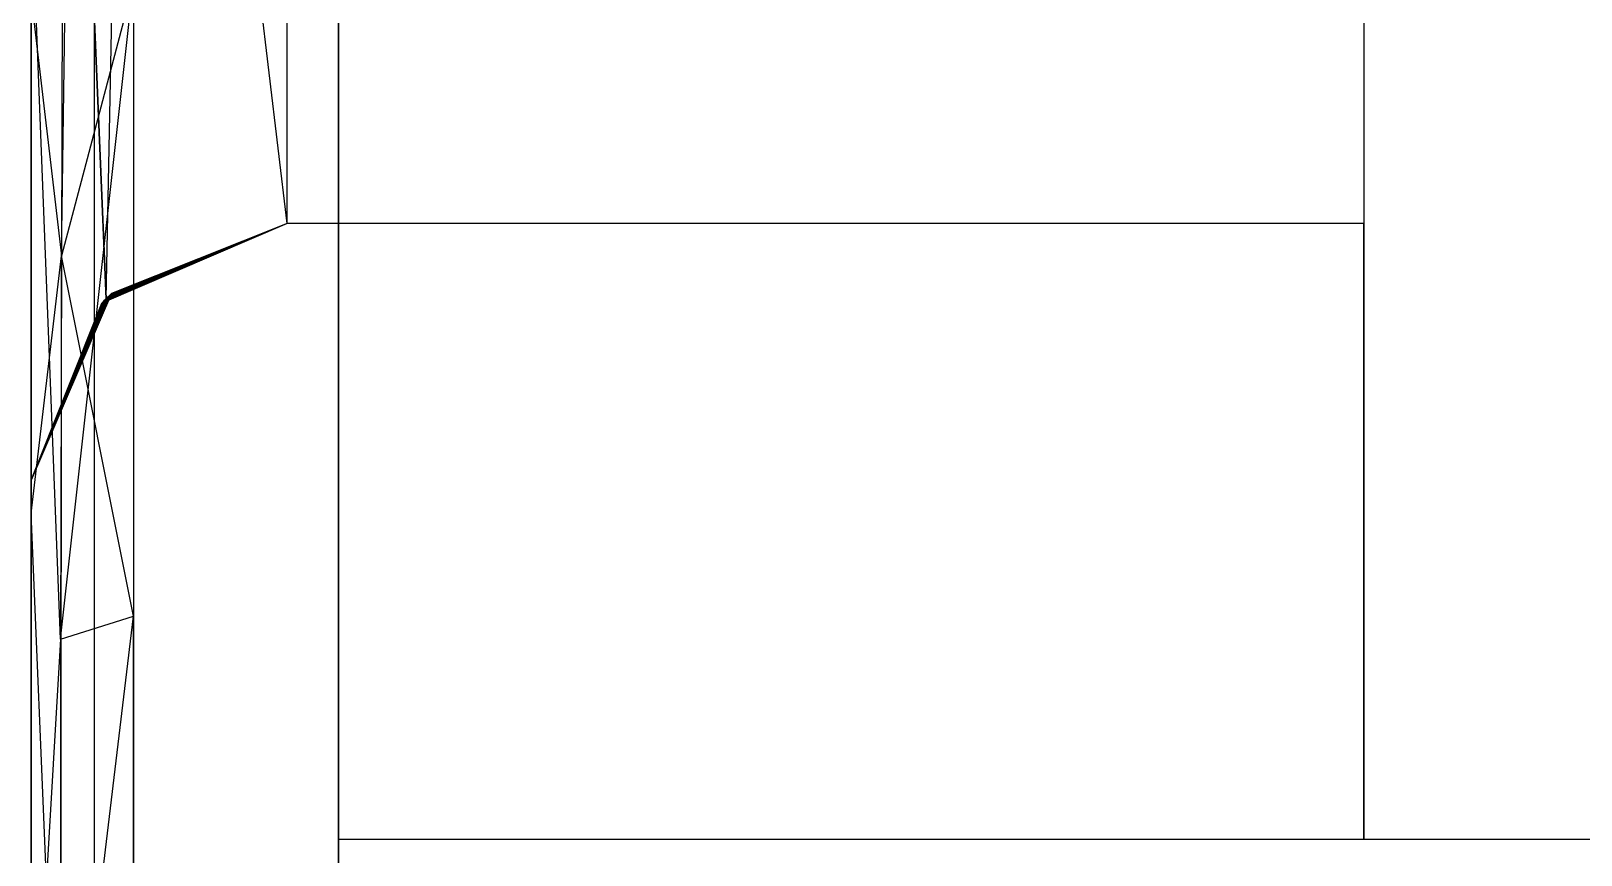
# Model space of a CAD drawing. Header units: millimetres. Extents: x 5543 to 15648, y 4351 to 19091.
# Drawn here: x 14372.1 to 14402.34, y 15001.37 to 15017.43 of the extents above; entities that cross this region are included whole.
import ezdxf

# ---------------------------------------------------------------- set-up
doc = ezdxf.new("R2010")
doc.units = ezdxf.units.MM
doc.layers.add('IfcObject', color=7, linetype='CONTINUOUS')

msp = doc.modelspace()

# ---------------------------------------------------------------- linework, layer by layer
at = {"layer": 'IfcObject'}
for p, q in [((14373.333, 14381.077, -5200), (14373.333, 15281.077, -5200)), ((14373.333, 14381.077, -5200), (14373.333, 15281.077, -5200)), ((14378.096, 15281.077, -7200), (14378.096, 14381.077, -7200)), ((14378.096, 15281.077, -5200), (14378.096, 14381.077, -5200)), ((14378.096, 15281.077, -7200), (14378.096, 14381.077, -7200)), ((14378.096, 15281.077, -5200), (14378.096, 14381.077, -5200)), ((14373.333, 14396.952, -5215.875), (14373.333, 15265.202, -5215.875)), ((14373.333, 14396.952, -5215.875), (14373.333, 15265.202, -5215.875)), ((14378.096, 15136.677, -5344.4), (14378.096, 14993.677, -5344.4)), ((14378.096, 15136.677, -5995.4), (14378.096, 14993.677, -5995.4)), ((14378.096, 15136.677, -5344.4), (14378.096, 14993.677, -5344.4)), ((14378.096, 15136.677, -5995.4), (14378.096, 14993.677, -5995.4)), ((14378.096, 15128.677, -5352.4), (14378.096, 15001.677, -5352.4)), ((14378.096, 15001.677, -5987.4), (14378.096, 15128.677, -5987.4)), ((14378.096, 15128.677, -5352.4), (14378.096, 15001.677, -5352.4)), ((14378.096, 15001.677, -5987.4), (14378.096, 15128.677, -5987.4)), ((14378.096, 15128.677, -5352.4), (14378.096, 15001.677, -5352.4)), ((14378.096, 15128.677, -5987.4), (14378.096, 14993.677, -5995.4)), ((14378.096, 15128.677, -5987.4), (14378.096, 15001.677, -5987.4)), ((14378.096, 15128.677, -5987.4), (14378.096, 14993.677, -5995.4)), ((14378.096, 15128.677, -5352.4), (14378.096, 14993.677, -5344.4)), ((14378.096, 15128.677, -5352.4), (14378.096, 15001.677, -5352.4)), ((14378.096, 15128.677, -5352.4), (14378.096, 14993.677, -5344.4)), ((14378.096, 15128.677, -5987.4), (14378.096, 15001.677, -5987.4)), ((14398.096, 15128.677, -5987.4), (14398.096, 15001.677, -5987.4)), ((14398.096, 15128.677, -5352.4), (14398.096, 15001.677, -5352.4)), ((14398.096, 15128.677, -5987.4), (14398.096, 15001.677, -5987.4)), ((14398.096, 15128.677, -5352.4), (14398.096, 15001.677, -5352.4)), ((14398.096, 15128.677, -5352.4), (14398.096, 15001.677, -5352.4)), ((14398.096, 15128.677, -5987.4), (14398.096, 15001.677, -5987.4)), ((14398.096, 15128.677, -5987.4), (14398.096, 15001.677, -5987.4)), ((14398.096, 15128.677, -5352.4), (14398.096, 15001.677, -5352.4)), ((14372.096, 15121.677, -5359.4), (14372.096, 14995.677, -5346.4)), ((14372.096, 15121.677, -5359.4), (14372.096, 14995.677, -5346.4)), ((14372.096, 15121.677, -5359.4), (14372.096, 15008.022, -5346.4)), ((14372.096, 15121.677, -5980.4), (14372.096, 14995.677, -5993.4)), ((14372.096, 15121.677, -5359.4), (14372.096, 15008.022, -5346.4)), ((14372.096, 15121.677, -5980.4), (14372.096, 15008.022, -5993.4)), ((14372.096, 15121.677, -5980.4), (14372.096, 15008.022, -5993.4)), ((14372.096, 15121.677, -5980.4), (14372.096, 14995.677, -5993.4)), ((14398.096, 15116.677, -5364.4), (14398.096, 15013.677, -5364.4)), ((14398.096, 15116.677, -5975.4), (14398.096, 15001.677, -5987.4)), ((14398.096, 15116.677, -5975.4), (14398.096, 15013.677, -5975.4)), ((14398.096, 15116.677, -5975.4), (14398.096, 15001.677, -5987.4)), ((14398.096, 15116.677, -5364.4), (14398.096, 15001.677, -5352.4)), ((14398.096, 15116.677, -5364.4), (14398.096, 15013.677, -5364.4)), ((14398.096, 15116.677, -5364.4), (14398.096, 15001.677, -5352.4)), ((14398.096, 15116.677, -5975.4), (14398.096, 15013.677, -5975.4)), ((14372.096, 15082.638, -5359.4), (14372.096, 14995.677, -5346.4)), ((14372.096, 15082.638, -5359.4), (14372.096, 14995.677, -5346.4)), ((14372.096, 14995.677, -5993.4), (14372.096, 15082.638, -5980.4)), ((14372.096, 14995.677, -5993.4), (14372.096, 15082.638, -5980.4)), ((14372.096, 15065.177, -5359.4), (14372.096, 14995.677, -5346.4)), ((14372.096, 15065.177, -5359.4), (14372.096, 14995.677, -5346.4)), ((14372.096, 14995.677, -5993.4), (14372.096, 15065.177, -5980.4)), ((14372.096, 14995.677, -5993.4), (14372.096, 15065.177, -5980.4)), ((14377.096, 15013.677, -5364.4), (14377.096, 15052.715, -5364.4)), ((14377.096, 15013.677, -5364.4), (14377.096, 15052.715, -5364.4)), ((14377.096, 15013.677, -5975.4), (14377.096, 15052.715, -5975.4)), ((14377.096, 15013.677, -5975.4), (14377.096, 15052.715, -5975.4)), ((14372.096, 15047.715, -5359.4), (14372.096, 15008.677, -5359.4)), ((14372.096, 15047.715, -5359.4), (14373.56, 15012.212, -5362.936)), ((14372.096, 15047.715, -5359.4), (14373.56, 15012.212, -5362.936)), ((14373.56, 15012.212, -5976.864), (14372.096, 15047.715, -5980.4)), ((14372.096, 15008.677, -5980.4), (14372.096, 15047.715, -5980.4)), ((14373.56, 15012.212, -5976.864), (14372.096, 15047.715, -5980.4)), ((14372.096, 15008.677, -5980.4), (14372.096, 15047.715, -5980.4)), ((14372.096, 14995.677, -5993.4), (14372.096, 15047.715, -5980.4)), ((14372.096, 15047.715, -5359.4), (14372.096, 14995.677, -5346.4)), ((14372.096, 15047.715, -5359.4), (14372.096, 14995.677, -5346.4)), ((14372.096, 15047.715, -5359.4), (14372.096, 15008.677, -5359.4)), ((14372.096, 14995.677, -5993.4), (14372.096, 15047.715, -5980.4)), ((14373.56, 15012.212, -5362.936), (14374.102, 15038.579, -5363.405)), ((14373.56, 15012.212, -5362.936), (14374.102, 15038.579, -5363.405)), ((14373.56, 15012.212, -5976.864), (14374.102, 15038.579, -5976.395)), ((14373.56, 15012.212, -5976.864), (14374.102, 15038.579, -5976.395)), ((14377.096, 15013.677, -5364.4), (14374.102, 15038.579, -5363.405)), ((14377.096, 15013.677, -5364.4), (14374.102, 15038.579, -5363.405)), ((14377.096, 15013.677, -5975.4), (14374.102, 15038.579, -5976.395)), ((14377.096, 15013.677, -5975.4), (14374.102, 15038.579, -5976.395)), ((14372.722, 15023.897, -5344.946), (14372.669, 15005.577, -5344.999)), ((14372.722, 15023.897, -5344.946), (14372.669, 15005.577, -5344.999)), ((14372.688, 15013.052, -5994.821), (14372.855, 15023.999, -5994.969)), ((14372.688, 15013.052, -5994.821), (14372.855, 15023.999, -5994.969)), ((14372.669, 15005.577, -5344.999), (14372.096, 15020.367, -5346.4)), ((14372.669, 15005.577, -5344.999), (14372.096, 15020.367, -5346.4)), ((14372.096, 15020.367, -5346.4), (14372.096, 15008.022, -5346.4)), ((14372.096, 15020.367, -5346.4), (14372.096, 15008.022, -5346.4)), ((14372.669, 15005.577, -5344.999), (14374.096, 15018.367, -5344.4)), ((14372.669, 15005.577, -5344.999), (14374.096, 15018.367, -5344.4)), ((14374.096, 15018.367, -5995.4), (14372.688, 15013.052, -5994.821)), ((14374.096, 15018.367, -5995.4), (14372.688, 15013.052, -5994.821)), ((14374.096, 15018.367, -5344.4), (14374.096, 15006.022, -5344.4)), ((14374.096, 15018.367, -5344.4), (14374.096, 15006.022, -5344.4)), ((14374.096, 15018.367, -5995.4), (14374.096, 15006.022, -5995.4)), ((14374.096, 15018.367, -5995.4), (14374.096, 15006.022, -5995.4)), ((14372.096, 15018.082, -5993.4), (14372.096, 15008.022, -5993.4)), ((14372.096, 15018.082, -5993.4), (14372.688, 15013.052, -5994.821)), ((14372.096, 15018.082, -5993.4), (14372.096, 15008.022, -5993.4)), ((14372.096, 15018.082, -5993.4), (14372.688, 15013.052, -5994.821)), ((14377.096, 15013.677, -5899.025), (14373.477, 15012.127, -5886.246)), ((14377.096, 15013.677, -5899.025), (14373.477, 15012.127, -5886.246)), ((14377.096, 15013.677, -5860.838), (14373.477, 15012.127, -5886.246)), ((14377.096, 15013.677, -5860.838), (14373.477, 15012.127, -5886.246)), ((14377.096, 15013.677, -5746.275), (14373.507, 15012.158, -5767.044)), ((14377.096, 15013.677, -5784.463), (14373.507, 15012.158, -5767.044)), ((14377.096, 15013.677, -5746.275), (14373.507, 15012.158, -5767.044)), ((14377.096, 15013.677, -5784.463), (14373.507, 15012.158, -5767.044)), ((14377.096, 15013.677, -5555.337), (14373.526, 15012.177, -5528.541)), ((14377.096, 15013.677, -5517.15), (14373.526, 15012.177, -5528.541)), ((14377.096, 15013.677, -5517.15), (14373.526, 15012.177, -5528.541)), ((14377.096, 15013.677, -5555.337), (14373.526, 15012.177, -5528.541)), ((14377.096, 15013.677, -5746.275), (14373.531, 15012.183, -5737.467)), ((14377.096, 15013.677, -5746.275), (14373.531, 15012.183, -5737.467)), ((14377.096, 15013.677, -5708.087), (14373.531, 15012.183, -5737.467)), ((14377.096, 15013.677, -5708.087), (14373.531, 15012.183, -5737.467)), ((14377.096, 15013.677, -5555.337), (14373.557, 15012.209, -5574.431)), ((14377.096, 15013.677, -5593.525), (14373.557, 15012.209, -5574.431)), ((14377.096, 15013.677, -5555.337), (14373.557, 15012.209, -5574.431)), ((14377.096, 15013.677, -5593.525), (14373.557, 15012.209, -5574.431)), ((14377.096, 15013.677, -5364.4), (14373.56, 15012.212, -5362.936)), ((14377.096, 15013.677, -5975.4), (14373.56, 15012.212, -5976.864)), ((14377.096, 15013.677, -5364.4), (14373.56, 15012.212, -5362.936)), ((14377.096, 15013.677, -5975.4), (14373.56, 15012.212, -5976.864)), ((14377.096, 15013.677, -5631.712), (14373.562, 15012.214, -5604.393)), ((14377.096, 15013.677, -5593.525), (14373.562, 15012.214, -5604.393)), ((14377.096, 15013.677, -5593.525), (14373.562, 15012.214, -5604.393)), ((14377.096, 15013.677, -5631.712), (14373.562, 15012.214, -5604.393)), ((14377.096, 15013.677, -5708.087), (14373.562, 15012.214, -5709.508)), ((14377.096, 15013.677, -5708.087), (14373.562, 15012.214, -5709.508)), ((14377.096, 15013.677, -5669.9), (14373.591, 15012.243, -5680.349)), ((14377.096, 15013.677, -5708.087), (14373.591, 15012.243, -5680.349)), ((14377.096, 15013.677, -5669.9), (14373.591, 15012.243, -5680.349)), ((14377.096, 15013.677, -5708.087), (14373.591, 15012.243, -5680.349)), ((14377.096, 15013.677, -5631.712), (14373.592, 15012.244, -5650.806)), ((14377.096, 15013.677, -5631.712), (14373.592, 15012.244, -5650.806)), ((14377.096, 15013.677, -5669.9), (14373.592, 15012.244, -5650.806)), ((14377.096, 15013.677, -5669.9), (14373.592, 15012.244, -5650.806)), ((14377.096, 15013.677, -5784.463), (14373.596, 15012.248, -5797.565)), ((14377.096, 15013.677, -5822.65), (14373.596, 15012.248, -5797.565)), ((14377.096, 15013.677, -5784.463), (14373.596, 15012.248, -5797.565)), ((14377.096, 15013.677, -5822.65), (14373.596, 15012.248, -5797.565)), ((14377.096, 15013.677, -5478.962), (14373.6, 15012.252, -5468.643)), ((14377.096, 15013.677, -5478.962), (14373.6, 15012.252, -5468.643)), ((14377.096, 15013.677, -5440.775), (14373.6, 15012.252, -5468.643)), ((14377.096, 15013.677, -5440.775), (14373.6, 15012.252, -5468.643)), ((14377.096, 15013.677, -5517.15), (14373.612, 15012.264, -5498.056)), ((14377.096, 15013.677, -5478.962), (14373.612, 15012.264, -5498.056)), ((14377.096, 15013.677, -5478.962), (14373.612, 15012.264, -5498.056)), ((14377.096, 15013.677, -5822.65), (14373.612, 15012.264, -5841.744)), ((14377.096, 15013.677, -5860.838), (14373.612, 15012.264, -5841.744)), ((14377.096, 15013.677, -5822.65), (14373.612, 15012.264, -5841.744)), ((14377.096, 15013.677, -5517.15), (14373.612, 15012.264, -5498.056)), ((14377.096, 15013.677, -5860.838), (14373.612, 15012.264, -5841.744)), ((14377.096, 15013.677, -5402.588), (14373.619, 15012.27, -5392.55)), ((14377.096, 15013.677, -5402.588), (14373.619, 15012.27, -5392.55)), ((14377.096, 15013.677, -5364.4), (14373.619, 15012.27, -5392.55)), ((14377.096, 15013.677, -5364.4), (14373.619, 15012.27, -5392.55)), ((14377.096, 15013.677, -5975.4), (14373.632, 15012.283, -5946.877)), ((14377.096, 15013.677, -5936.362), (14373.632, 15012.283, -5946.877)), ((14377.096, 15013.677, -5975.4), (14373.632, 15012.283, -5946.877)), ((14377.096, 15013.677, -5936.362), (14373.632, 15012.283, -5946.877)), ((14377.096, 15013.677, -5899.025), (14373.661, 15012.311, -5917.693)), ((14377.096, 15013.677, -5936.362), (14373.661, 15012.311, -5917.693)), ((14377.096, 15013.677, -5936.362), (14373.661, 15012.311, -5917.693)), ((14377.096, 15013.677, -5899.025), (14373.661, 15012.311, -5917.693)), ((14377.096, 15013.677, -5402.588), (14373.664, 15012.313, -5421.681)), ((14377.096, 15013.677, -5402.588), (14373.664, 15012.313, -5421.681)), ((14377.096, 15013.677, -5440.775), (14373.664, 15012.313, -5421.681)), ((14377.096, 15013.677, -5440.775), (14373.664, 15012.313, -5421.681)), ((14398.096, 15013.677, -5364.4), (14377.096, 15013.677, -5364.4)), ((14398.096, 15013.677, -5975.4), (14377.096, 15013.677, -5975.4)), ((14377.096, 15013.677, -5975.4), (14377.096, 15013.677, -5936.362)), ((14377.096, 15013.677, -5936.362), (14377.096, 15013.677, -5899.025)), ((14377.096, 15013.677, -5899.025), (14377.096, 15013.677, -5860.838)), ((14377.096, 15013.677, -5860.838), (14377.096, 15013.677, -5822.65)), ((14377.096, 15013.677, -5822.65), (14377.096, 15013.677, -5784.463)), ((14377.096, 15013.677, -5784.463), (14377.096, 15013.677, -5746.275)), ((14377.096, 15013.677, -5746.275), (14377.096, 15013.677, -5708.087)), ((14377.096, 15013.677, -5708.087), (14377.096, 15013.677, -5669.9)), ((14377.096, 15013.677, -5669.9), (14377.096, 15013.677, -5631.712)), ((14377.096, 15013.677, -5631.712), (14377.096, 15013.677, -5593.525)), ((14377.096, 15013.677, -5593.525), (14377.096, 15013.677, -5555.337)), ((14377.096, 15013.677, -5555.337), (14377.096, 15013.677, -5517.15)), ((14377.096, 15013.677, -5517.15), (14377.096, 15013.677, -5478.962)), ((14377.096, 15013.677, -5478.962), (14377.096, 15013.677, -5440.775)), ((14377.096, 15013.677, -5440.775), (14377.096, 15013.677, -5402.588)), ((14377.096, 15013.677, -5364.4), (14377.096, 15013.677, -5402.588)), ((14398.096, 15013.677, -5364.4), (14377.096, 15013.677, -5364.4)), ((14377.096, 15013.677, -5440.775), (14377.096, 15013.677, -5402.588)), ((14377.096, 15013.677, -5517.15), (14377.096, 15013.677, -5478.962)), ((14377.096, 15013.677, -5364.4), (14377.096, 15013.677, -5402.588)), ((14377.096, 15013.677, -5784.463), (14377.096, 15013.677, -5746.275)), ((14377.096, 15013.677, -5936.362), (14377.096, 15013.677, -5899.025)), ((14377.096, 15013.677, -5822.65), (14377.096, 15013.677, -5784.463)), ((14377.096, 15013.677, -5746.275), (14377.096, 15013.677, -5708.087)), ((14377.096, 15013.677, -5975.4), (14377.096, 15013.677, -5936.362)), ((14377.096, 15013.677, -5860.838), (14377.096, 15013.677, -5822.65)), ((14377.096, 15013.677, -5899.025), (14377.096, 15013.677, -5860.838)), ((14377.096, 15013.677, -5555.337), (14377.096, 15013.677, -5517.15)), ((14377.096, 15013.677, -5593.525), (14377.096, 15013.677, -5555.337)), ((14377.096, 15013.677, -5478.962), (14377.096, 15013.677, -5440.775)), ((14377.096, 15013.677, -5669.9), (14377.096, 15013.677, -5631.712)), ((14377.096, 15013.677, -5631.712), (14377.096, 15013.677, -5593.525)), ((14377.096, 15013.677, -5708.087), (14377.096, 15013.677, -5669.9)), ((14398.096, 15013.677, -5975.4), (14377.096, 15013.677, -5975.4)), ((14398.096, 15013.677, -5364.4), (14398.096, 15013.677, -5975.4)), ((14398.096, 15001.677, -5987.4), (14398.096, 15013.677, -5975.4)), ((14398.096, 15001.677, -5352.4), (14398.096, 15013.677, -5975.4)), ((14398.096, 15001.677, -5987.4), (14398.096, 15013.677, -5975.4)), ((14398.096, 15001.677, -5352.4), (14398.096, 15013.677, -5364.4)), ((14398.096, 15001.677, -5352.4), (14398.096, 15013.677, -5975.4)), ((14398.096, 15013.677, -5364.4), (14398.096, 15013.677, -5975.4)), ((14398.096, 15001.677, -5352.4), (14398.096, 15013.677, -5364.4)), ((14372.096, 15008.022, -5993.4), (14372.688, 15013.052, -5994.821)), ((14372.096, 15008.022, -5993.4), (14372.688, 15013.052, -5994.821)), ((14372.681, 14994.262, -5994.814), (14372.688, 15013.052, -5994.821)), ((14372.681, 14994.262, -5994.814), (14372.688, 15013.052, -5994.821)), ((14374.096, 15006.022, -5995.4), (14372.688, 15013.052, -5994.821)), ((14374.096, 15006.022, -5995.4), (14372.688, 15013.052, -5994.821)), ((14373.664, 15012.313, -5421.681), (14372.096, 15008.677, -5398.438)), ((14373.664, 15012.313, -5421.681), (14372.096, 15008.677, -5437.477)), ((14373.664, 15012.313, -5421.681), (14372.096, 15008.677, -5398.438)), ((14373.664, 15012.313, -5421.681), (14372.096, 15008.677, -5437.477)), ((14373.661, 15012.311, -5917.693), (14372.096, 15008.677, -5941.362)), ((14373.661, 15012.311, -5917.693), (14372.096, 15008.677, -5902.323)), ((14373.661, 15012.311, -5917.693), (14372.096, 15008.677, -5902.323)), ((14373.661, 15012.311, -5917.693), (14372.096, 15008.677, -5941.362)), ((14372.096, 15008.677, -5941.362), (14373.632, 15012.283, -5946.877)), ((14372.096, 15008.677, -5941.362), (14373.632, 15012.283, -5946.877)), ((14373.632, 15012.283, -5946.877), (14372.096, 15008.677, -5980.4)), ((14373.632, 15012.283, -5946.877), (14372.096, 15008.677, -5980.4)), ((14373.619, 15012.27, -5392.55), (14372.096, 15008.677, -5398.438)), ((14372.096, 15008.677, -5359.4), (14373.619, 15012.27, -5392.55)), ((14372.096, 15008.677, -5359.4), (14373.619, 15012.27, -5392.55)), ((14373.619, 15012.27, -5392.55), (14372.096, 15008.677, -5398.438)), ((14372.096, 15008.677, -5476.515), (14373.612, 15012.264, -5498.056)), ((14373.612, 15012.264, -5841.744), (14372.096, 15008.677, -5863.285)), ((14373.612, 15012.264, -5498.056), (14372.096, 15008.677, -5515.554)), ((14373.612, 15012.264, -5841.744), (14372.096, 15008.677, -5824.246)), ((14373.612, 15012.264, -5841.744), (14372.096, 15008.677, -5863.285)), ((14372.096, 15008.677, -5476.515), (14373.612, 15012.264, -5498.056)), ((14373.612, 15012.264, -5498.056), (14372.096, 15008.677, -5515.554)), ((14373.612, 15012.264, -5841.744), (14372.096, 15008.677, -5824.246)), ((14372.096, 15008.677, -5476.515), (14373.6, 15012.252, -5468.643)), ((14373.6, 15012.252, -5468.643), (14372.096, 15008.677, -5437.477)), ((14373.6, 15012.252, -5468.643), (14372.096, 15008.677, -5437.477)), ((14372.096, 15008.677, -5476.515), (14373.6, 15012.252, -5468.643)), ((14372.096, 15008.677, -5786.112), (14373.596, 15012.248, -5797.565)), ((14372.096, 15008.677, -5786.112), (14373.596, 15012.248, -5797.565)), ((14373.596, 15012.248, -5797.565), (14372.096, 15008.677, -5824.246)), ((14373.596, 15012.248, -5797.565), (14372.096, 15008.677, -5824.246)), ((14373.592, 15012.244, -5650.806), (14372.096, 15008.677, -5671.708)), ((14373.592, 15012.244, -5650.806), (14372.096, 15008.677, -5671.708)), ((14373.592, 15012.244, -5650.806), (14372.096, 15008.677, -5632.669)), ((14373.592, 15012.244, -5650.806), (14372.096, 15008.677, -5632.669)), ((14372.096, 15008.677, -5671.708), (14373.591, 15012.243, -5680.349)), ((14372.096, 15008.677, -5709.842), (14373.591, 15012.243, -5680.349)), ((14372.096, 15008.677, -5671.708), (14373.591, 15012.243, -5680.349)), ((14372.096, 15008.677, -5709.842), (14373.591, 15012.243, -5680.349)), ((14372.096, 15008.677, -5709.842), (14373.562, 15012.214, -5709.508)), ((14372.096, 15008.677, -5593.631), (14373.562, 15012.214, -5604.393)), ((14372.096, 15008.677, -5593.631), (14373.562, 15012.214, -5604.393)), ((14373.562, 15012.214, -5604.393), (14372.096, 15008.677, -5632.669)), ((14373.562, 15012.214, -5604.393), (14372.096, 15008.677, -5632.669)), ((14372.096, 15008.677, -5709.842), (14373.562, 15012.214, -5709.508)), ((14373.56, 15012.212, -5362.936), (14372.096, 15008.677, -5359.4)), ((14373.56, 15012.212, -5362.936), (14372.096, 15008.677, -5359.4)), ((14373.56, 15012.212, -5976.864), (14372.096, 15008.677, -5980.4)), ((14373.56, 15012.212, -5976.864), (14372.096, 15008.677, -5980.4)), ((14372.096, 15008.677, -5554.592), (14373.557, 15012.209, -5574.431)), ((14372.096, 15008.677, -5593.631), (14373.557, 15012.209, -5574.431)), ((14372.096, 15008.677, -5593.631), (14373.557, 15012.209, -5574.431)), ((14372.096, 15008.677, -5554.592), (14373.557, 15012.209, -5574.431)), ((14373.531, 15012.183, -5737.467), (14372.096, 15008.677, -5709.842)), ((14373.531, 15012.183, -5737.467), (14372.096, 15008.677, -5747.977)), ((14373.531, 15012.183, -5737.467), (14372.096, 15008.677, -5747.977)), ((14373.531, 15012.183, -5737.467), (14372.096, 15008.677, -5709.842)), ((14373.526, 15012.177, -5528.541), (14372.096, 15008.677, -5515.554)), ((14373.526, 15012.177, -5528.541), (14372.096, 15008.677, -5515.554)), ((14372.096, 15008.677, -5554.592), (14373.526, 15012.177, -5528.541)), ((14372.096, 15008.677, -5554.592), (14373.526, 15012.177, -5528.541)), ((14372.096, 15008.677, -5786.112), (14373.507, 15012.158, -5767.044)), ((14373.507, 15012.158, -5767.044), (14372.096, 15008.677, -5747.977)), ((14373.507, 15012.158, -5767.044), (14372.096, 15008.677, -5747.977)), ((14372.096, 15008.677, -5786.112), (14373.507, 15012.158, -5767.044)), ((14372.096, 15008.677, -5902.323), (14373.477, 15012.127, -5886.246)), ((14373.477, 15012.127, -5886.246), (14372.096, 15008.677, -5863.285)), ((14373.477, 15012.127, -5886.246), (14372.096, 15008.677, -5863.285)), ((14372.096, 15008.677, -5902.323), (14373.477, 15012.127, -5886.246)), ((14373.661, 15012.311, -5917.693), (14373.477, 15012.127, -5886.246)), ((14373.661, 15012.311, -5917.693), (14373.477, 15012.127, -5886.246)), ((14373.477, 15012.127, -5886.246), (14373.612, 15012.264, -5841.744)), ((14373.477, 15012.127, -5886.246), (14373.612, 15012.264, -5841.744)), ((14373.507, 15012.158, -5767.044), (14373.596, 15012.248, -5797.565)), ((14373.507, 15012.158, -5767.044), (14373.596, 15012.248, -5797.565)), ((14373.507, 15012.158, -5767.044), (14373.531, 15012.183, -5737.467)), ((14373.507, 15012.158, -5767.044), (14373.531, 15012.183, -5737.467)), ((14373.612, 15012.264, -5498.056), (14373.526, 15012.177, -5528.541)), ((14373.612, 15012.264, -5498.056), (14373.526, 15012.177, -5528.541)), ((14373.557, 15012.209, -5574.431), (14373.526, 15012.177, -5528.541)), ((14373.557, 15012.209, -5574.431), (14373.526, 15012.177, -5528.541)), ((14373.531, 15012.183, -5737.467), (14373.562, 15012.214, -5709.508)), ((14373.531, 15012.183, -5737.467), (14373.562, 15012.214, -5709.508)), ((14373.557, 15012.209, -5574.431), (14373.562, 15012.214, -5604.393)), ((14373.557, 15012.209, -5574.431), (14373.562, 15012.214, -5604.393)), ((14373.632, 15012.283, -5946.877), (14373.56, 15012.212, -5976.864)), ((14373.632, 15012.283, -5946.877), (14373.56, 15012.212, -5976.864)), ((14373.56, 15012.212, -5362.936), (14373.619, 15012.27, -5392.55)), ((14373.56, 15012.212, -5362.936), (14373.619, 15012.27, -5392.55)), ((14373.592, 15012.244, -5650.806), (14373.562, 15012.214, -5604.393)), ((14373.592, 15012.244, -5650.806), (14373.562, 15012.214, -5604.393)), ((14373.562, 15012.214, -5709.508), (14373.591, 15012.243, -5680.349)), ((14373.562, 15012.214, -5709.508), (14373.591, 15012.243, -5680.349)), ((14373.592, 15012.244, -5650.806), (14373.591, 15012.243, -5680.349)), ((14373.592, 15012.244, -5650.806), (14373.591, 15012.243, -5680.349)), ((14373.596, 15012.248, -5797.565), (14373.612, 15012.264, -5841.744)), ((14373.596, 15012.248, -5797.565), (14373.612, 15012.264, -5841.744)), ((14373.6, 15012.252, -5468.643), (14373.664, 15012.313, -5421.681)), ((14373.6, 15012.252, -5468.643), (14373.664, 15012.313, -5421.681)), ((14373.6, 15012.252, -5468.643), (14373.612, 15012.264, -5498.056)), ((14373.6, 15012.252, -5468.643), (14373.612, 15012.264, -5498.056)), ((14373.664, 15012.313, -5421.681), (14373.619, 15012.27, -5392.55)), ((14373.664, 15012.313, -5421.681), (14373.619, 15012.27, -5392.55)), ((14373.661, 15012.311, -5917.693), (14373.632, 15012.283, -5946.877)), ((14373.661, 15012.311, -5917.693), (14373.632, 15012.283, -5946.877)), ((14372.096, 15008.677, -5941.362), (14372.096, 15008.677, -5902.323)), ((14372.096, 15008.677, -5593.631), (14372.096, 15008.677, -5554.592)), ((14372.096, 15008.677, -5786.112), (14372.096, 15008.677, -5824.246)), ((14372.096, 15008.677, -5941.362), (14372.096, 15008.677, -5980.4)), ((14372.096, 15008.677, -5786.112), (14372.096, 15008.677, -5747.977)), ((14372.096, 15008.677, -5709.842), (14372.096, 15008.677, -5671.708)), ((14372.096, 15008.677, -5709.842), (14372.096, 15008.677, -5747.977)), ((14372.096, 15008.677, -5902.323), (14372.096, 15008.677, -5863.285)), ((14372.096, 15008.677, -5863.285), (14372.096, 15008.677, -5824.246)), ((14372.096, 15008.677, -5476.515), (14372.096, 15008.677, -5515.554)), ((14372.096, 15008.677, -5554.592), (14372.096, 15008.677, -5515.554)), ((14372.096, 15008.677, -5476.515), (14372.096, 15008.677, -5437.477)), ((14372.096, 15008.677, -5671.708), (14372.096, 15008.677, -5632.669)), ((14372.096, 15008.677, -5593.631), (14372.096, 15008.677, -5632.669)), ((14372.096, 15008.677, -5398.438), (14372.096, 15008.677, -5437.477)), ((14372.096, 15008.677, -5359.4), (14372.096, 15008.677, -5398.438)), ((14372.096, 15008.677, -5359.4), (14372.096, 14995.677, -5993.4)), ((14372.096, 15008.677, -5359.4), (14372.096, 14995.677, -5981.055)), ((14372.096, 15008.677, -5980.4), (14372.096, 14995.677, -5993.4)), ((14372.096, 15008.677, -5359.4), (14372.096, 14995.677, -5993.4)), ((14372.096, 15008.677, -5359.4), (14372.096, 15008.677, -5398.438)), ((14372.096, 15008.677, -5398.438), (14372.096, 14995.677, -5993.4)), ((14372.096, 15008.677, -5359.4), (14372.096, 14995.677, -5981.055)), ((14372.096, 15008.677, -5359.4), (14372.096, 14995.677, -5973.181)), ((14372.096, 15008.677, -5359.4), (14372.096, 14995.677, -5973.181)), ((14372.096, 15008.677, -5359.4), (14372.096, 14995.677, -5963.072)), ((14372.096, 15008.677, -5359.4), (14372.096, 14995.677, -5963.072)), ((14372.096, 15008.677, -5359.4), (14372.096, 14995.677, -5952.962)), ((14372.096, 15008.677, -5359.4), (14372.096, 14995.677, -5952.962)), ((14372.096, 15008.677, -5359.4), (14372.096, 14995.677, -5942.853)), ((14372.096, 15008.677, -5359.4), (14372.096, 14995.677, -5942.853)), ((14372.096, 15008.677, -5359.4), (14372.096, 14995.677, -5932.744)), ((14372.096, 15008.677, -5359.4), (14372.096, 14995.677, -5932.744)), ((14372.096, 15008.677, -5359.4), (14372.096, 14995.677, -5922.634)), ((14372.096, 15008.677, -5359.4), (14372.096, 14995.677, -5922.634)), ((14372.096, 15008.677, -5359.4), (14372.096, 14995.677, -5912.525)), ((14372.096, 15008.677, -5359.4), (14372.096, 14995.677, -5912.525)), ((14372.096, 15008.677, -5359.4), (14372.096, 14995.677, -5902.416)), ((14372.096, 15008.677, -5359.4), (14372.096, 14995.677, -5902.416)), ((14372.096, 15008.677, -5359.4), (14372.096, 14995.677, -5892.306)), ((14372.096, 15008.677, -5359.4), (14372.096, 14995.677, -5892.306)), ((14372.096, 15008.677, -5359.4), (14372.096, 14995.677, -5882.197)), ((14372.096, 15008.677, -5359.4), (14372.096, 14995.677, -5882.197)), ((14372.096, 15008.677, -5359.4), (14372.096, 14995.677, -5872.087)), ((14372.096, 15008.677, -5359.4), (14372.096, 14995.677, -5872.087)), ((14372.096, 15008.677, -5359.4), (14372.096, 14995.677, -5861.978)), ((14372.096, 15008.677, -5359.4), (14372.096, 14995.677, -5861.978)), ((14372.096, 15008.677, -5359.4), (14372.096, 14995.677, -5851.869)), ((14372.096, 15008.677, -5359.4), (14372.096, 14995.677, -5851.869)), ((14372.096, 15008.677, -5359.4), (14372.096, 14995.677, -5841.759)), ((14372.096, 15008.677, -5359.4), (14372.096, 14995.677, -5841.759)), ((14372.096, 15008.677, -5359.4), (14372.096, 14995.677, -5831.65)), ((14372.096, 15008.677, -5359.4), (14372.096, 14995.677, -5831.65)), ((14372.096, 15008.677, -5359.4), (14372.096, 14995.677, -5821.541)), ((14372.096, 15008.677, -5359.4), (14372.096, 14995.677, -5821.541)), ((14372.096, 15008.677, -5359.4), (14372.096, 14995.677, -5811.431)), ((14372.096, 15008.677, -5359.4), (14372.096, 14995.677, -5811.431)), ((14372.096, 15008.677, -5359.4), (14372.096, 14995.677, -5801.322)), ((14372.096, 15008.677, -5359.4), (14372.096, 14995.677, -5801.322)), ((14372.096, 15008.677, -5359.4), (14372.096, 14995.677, -5791.212)), ((14372.096, 15008.677, -5359.4), (14372.096, 14995.677, -5791.212)), ((14372.096, 15008.677, -5359.4), (14372.096, 14995.677, -5781.103)), ((14372.096, 15008.677, -5359.4), (14372.096, 14995.677, -5781.103)), ((14372.096, 15008.677, -5359.4), (14372.096, 14995.677, -5770.994)), ((14372.096, 15008.677, -5359.4), (14372.096, 14995.677, -5770.994)), ((14372.096, 15008.677, -5359.4), (14372.096, 14995.677, -5760.884)), ((14372.096, 15008.677, -5359.4), (14372.096, 14995.677, -5760.884)), ((14372.096, 15008.677, -5359.4), (14372.096, 14995.677, -5750.775)), ((14372.096, 15008.677, -5359.4), (14372.096, 14995.677, -5750.775)), ((14372.096, 15008.677, -5359.4), (14372.096, 14995.677, -5740.666)), ((14372.096, 15008.677, -5359.4), (14372.096, 14995.677, -5740.666)), ((14372.096, 15008.677, -5359.4), (14372.096, 14995.677, -5730.556)), ((14372.096, 15008.677, -5359.4), (14372.096, 14995.677, -5730.556)), ((14372.096, 15008.677, -5359.4), (14372.096, 14995.677, -5720.447)), ((14372.096, 15008.677, -5359.4), (14372.096, 14995.677, -5720.447)), ((14372.096, 15008.677, -5359.4), (14372.096, 14995.677, -5710.338)), ((14372.096, 15008.677, -5359.4), (14372.096, 14995.677, -5710.338)), ((14372.096, 15008.677, -5359.4), (14372.096, 14995.677, -5700.228)), ((14372.096, 15008.677, -5359.4), (14372.096, 14995.677, -5700.228)), ((14372.096, 15008.677, -5359.4), (14372.096, 14995.677, -5690.119)), ((14372.096, 15008.677, -5359.4), (14372.096, 14995.677, -5690.119)), ((14372.096, 15008.677, -5359.4), (14372.096, 14995.677, -5680.009)), ((14372.096, 15008.677, -5359.4), (14372.096, 14995.677, -5680.009)), ((14372.096, 15008.677, -5359.4), (14372.096, 14995.677, -5669.9)), ((14372.096, 15008.677, -5359.4), (14372.096, 14995.677, -5669.9)), ((14372.096, 15008.677, -5359.4), (14372.096, 14995.677, -5659.791)), ((14372.096, 15008.677, -5359.4), (14372.096, 14995.677, -5659.791)), ((14372.096, 15008.677, -5359.4), (14372.096, 14995.677, -5649.681)), ((14372.096, 15008.677, -5359.4), (14372.096, 14995.677, -5649.681)), ((14372.096, 15008.677, -5359.4), (14372.096, 14995.677, -5639.572)), ((14372.096, 15008.677, -5359.4), (14372.096, 14995.677, -5639.572)), ((14372.096, 15008.677, -5359.4), (14372.096, 14995.677, -5629.462)), ((14372.096, 15008.677, -5359.4), (14372.096, 14995.677, -5629.462)), ((14372.096, 15008.677, -5359.4), (14372.096, 14995.677, -5619.353)), ((14372.096, 15008.677, -5359.4), (14372.096, 14995.677, -5619.353)), ((14372.096, 15008.677, -5359.4), (14372.096, 14995.677, -5609.244)), ((14372.096, 15008.677, -5359.4), (14372.096, 14995.677, -5609.244)), ((14372.096, 15008.677, -5359.4), (14372.096, 14995.677, -5599.134)), ((14372.096, 15008.677, -5359.4), (14372.096, 14995.677, -5599.134)), ((14372.096, 15008.677, -5359.4), (14372.096, 14995.677, -5589.025)), ((14372.096, 15008.677, -5359.4), (14372.096, 14995.677, -5589.025)), ((14372.096, 15008.677, -5359.4), (14372.096, 14995.677, -5578.916)), ((14372.096, 15008.677, -5359.4), (14372.096, 14995.677, -5578.916)), ((14372.096, 15008.677, -5359.4), (14372.096, 14995.677, -5568.806)), ((14372.096, 15008.677, -5359.4), (14372.096, 14995.677, -5568.806)), ((14372.096, 15008.677, -5359.4), (14372.096, 14995.677, -5558.697)), ((14372.096, 15008.677, -5359.4), (14372.096, 14995.677, -5558.697)), ((14372.096, 15008.677, -5359.4), (14372.096, 14995.677, -5548.588)), ((14372.096, 15008.677, -5359.4), (14372.096, 14995.677, -5548.588)), ((14372.096, 15008.677, -5359.4), (14372.096, 14995.677, -5538.478)), ((14372.096, 15008.677, -5359.4), (14372.096, 14995.677, -5538.478)), ((14372.096, 15008.677, -5359.4), (14372.096, 14995.677, -5528.369)), ((14372.096, 15008.677, -5359.4), (14372.096, 14995.677, -5528.369)), ((14372.096, 15008.677, -5359.4), (14372.096, 14995.677, -5518.259)), ((14372.096, 15008.677, -5359.4), (14372.096, 14995.677, -5518.259)), ((14372.096, 15008.677, -5359.4), (14372.096, 14995.677, -5508.15)), ((14372.096, 15008.677, -5359.4), (14372.096, 14995.677, -5508.15)), ((14372.096, 15008.677, -5359.4), (14372.096, 14995.677, -5498.041)), ((14372.096, 15008.677, -5359.4), (14372.096, 14995.677, -5498.041)), ((14372.096, 15008.677, -5359.4), (14372.096, 14995.677, -5487.931)), ((14372.096, 15008.677, -5359.4), (14372.096, 14995.677, -5487.931)), ((14372.096, 15008.677, -5359.4), (14372.096, 14995.677, -5477.822)), ((14372.096, 15008.677, -5359.4), (14372.096, 14995.677, -5477.822)), ((14372.096, 15008.677, -5359.4), (14372.096, 14995.677, -5467.713)), ((14372.096, 15008.677, -5359.4), (14372.096, 14995.677, -5467.713)), ((14372.096, 15008.677, -5359.4), (14372.096, 14995.677, -5457.603)), ((14372.096, 15008.677, -5359.4), (14372.096, 14995.677, -5457.603)), ((14372.096, 15008.677, -5359.4), (14372.096, 14995.677, -5447.494)), ((14372.096, 15008.677, -5359.4), (14372.096, 14995.677, -5447.494)), ((14372.096, 15008.677, -5359.4), (14372.096, 14995.677, -5437.384)), ((14372.096, 15008.677, -5359.4), (14372.096, 14995.677, -5437.384)), ((14372.096, 15008.677, -5359.4), (14372.096, 14995.677, -5427.275)), ((14372.096, 15008.677, -5359.4), (14372.096, 14995.677, -5427.275)), ((14372.096, 15008.677, -5359.4), (14372.096, 14995.677, -5417.166)), ((14372.096, 15008.677, -5359.4), (14372.096, 14995.677, -5417.166)), ((14372.096, 15008.677, -5359.4), (14372.096, 14995.677, -5407.056)), ((14372.096, 15008.677, -5359.4), (14372.096, 14995.677, -5407.056)), ((14372.096, 15008.677, -5359.4), (14372.096, 14995.677, -5396.947)), ((14372.096, 15008.677, -5359.4), (14372.096, 14995.677, -5396.947)), ((14372.096, 15008.677, -5359.4), (14372.096, 14995.677, -5386.838)), ((14372.096, 15008.677, -5359.4), (14372.096, 14995.677, -5386.838)), ((14372.096, 15008.677, -5359.4), (14372.096, 14995.677, -5376.728)), ((14372.096, 15008.677, -5359.4), (14372.096, 14995.677, -5376.728)), ((14372.096, 15008.677, -5359.4), (14372.096, 14995.677, -5366.619)), ((14372.096, 15008.677, -5359.4), (14372.096, 14995.677, -5366.619)), ((14372.096, 15008.677, -5359.4), (14372.096, 14995.677, -5358.745)), ((14372.096, 15008.677, -5359.4), (14372.096, 14995.677, -5358.745)), ((14372.096, 15008.677, -5359.4), (14372.096, 14995.677, -5346.4)), ((14372.096, 15008.677, -5359.4), (14372.096, 14995.677, -5346.4)), ((14372.096, 15008.677, -5398.438), (14372.096, 14995.677, -5993.4)), ((14372.096, 15008.677, -5398.438), (14372.096, 15008.677, -5437.477)), ((14372.096, 15008.677, -5437.477), (14372.096, 14995.677, -5993.4)), ((14372.096, 15008.677, -5437.477), (14372.096, 14995.677, -5993.4)), ((14372.096, 15008.677, -5476.515), (14372.096, 15008.677, -5437.477)), ((14372.096, 15008.677, -5476.515), (14372.096, 14995.677, -5993.4)), ((14372.096, 15008.677, -5476.515), (14372.096, 14995.677, -5993.4)), ((14372.096, 15008.677, -5476.515), (14372.096, 15008.677, -5515.554)), ((14372.096, 15008.677, -5515.554), (14372.096, 14995.677, -5993.4)), ((14372.096, 15008.677, -5515.554), (14372.096, 14995.677, -5993.4)), ((14372.096, 15008.677, -5554.592), (14372.096, 15008.677, -5515.554)), ((14372.096, 15008.677, -5554.592), (14372.096, 14995.677, -5993.4)), ((14372.096, 15008.677, -5554.592), (14372.096, 14995.677, -5993.4)), ((14372.096, 15008.677, -5593.631), (14372.096, 15008.677, -5554.592)), ((14372.096, 15008.677, -5593.631), (14372.096, 14995.677, -5993.4)), ((14372.096, 15008.677, -5593.631), (14372.096, 14995.677, -5993.4)), ((14372.096, 15008.677, -5593.631), (14372.096, 15008.677, -5632.669)), ((14372.096, 15008.677, -5632.669), (14372.096, 14995.677, -5993.4)), ((14372.096, 15008.677, -5632.669), (14372.096, 14995.677, -5993.4)), ((14372.096, 15008.677, -5671.708), (14372.096, 15008.677, -5632.669)), ((14372.096, 15008.677, -5671.708), (14372.096, 14995.677, -5993.4)), ((14372.096, 15008.677, -5671.708), (14372.096, 14995.677, -5993.4)), ((14372.096, 15008.677, -5709.842), (14372.096, 15008.677, -5671.708)), ((14372.096, 15008.677, -5709.842), (14372.096, 14995.677, -5993.4)), ((14372.096, 15008.677, -5709.842), (14372.096, 14995.677, -5993.4)), ((14372.096, 15008.677, -5709.842), (14372.096, 15008.677, -5747.977)), ((14372.096, 15008.677, -5747.977), (14372.096, 14995.677, -5993.4)), ((14372.096, 15008.677, -5747.977), (14372.096, 14995.677, -5993.4)), ((14372.096, 15008.677, -5786.112), (14372.096, 15008.677, -5747.977)), ((14372.096, 15008.677, -5786.112), (14372.096, 14995.677, -5993.4)), ((14372.096, 15008.677, -5786.112), (14372.096, 14995.677, -5993.4)), ((14372.096, 15008.677, -5786.112), (14372.096, 15008.677, -5824.246)), ((14372.096, 15008.677, -5824.246), (14372.096, 14995.677, -5993.4)), ((14372.096, 15008.677, -5824.246), (14372.096, 14995.677, -5993.4)), ((14372.096, 15008.677, -5863.285), (14372.096, 15008.677, -5824.246)), ((14372.096, 15008.677, -5863.285), (14372.096, 14995.677, -5993.4)), ((14372.096, 15008.677, -5863.285), (14372.096, 14995.677, -5993.4)), ((14372.096, 15008.677, -5902.323), (14372.096, 15008.677, -5863.285)), ((14372.096, 15008.677, -5902.323), (14372.096, 14995.677, -5993.4)), ((14372.096, 15008.677, -5902.323), (14372.096, 14995.677, -5993.4)), ((14372.096, 15008.677, -5941.362), (14372.096, 15008.677, -5902.323)), ((14372.096, 15008.677, -5941.362), (14372.096, 14995.677, -5993.4)), ((14372.096, 15008.677, -5941.362), (14372.096, 14995.677, -5993.4)), ((14372.096, 15008.677, -5941.362), (14372.096, 15008.677, -5980.4)), ((14372.096, 15008.677, -5980.4), (14372.096, 14995.677, -5993.4)), ((14372.096, 14995.677, -5346.4), (14372.096, 15008.022, -5346.4)), ((14372.096, 14995.677, -5346.4), (14372.096, 15008.022, -5346.4)), ((14372.096, 14995.677, -5993.4), (14372.096, 15008.022, -5993.4)), ((14372.096, 14995.677, -5993.4), (14372.096, 15008.022, -5993.4)), ((14372.681, 14994.262, -5994.814), (14372.096, 15008.022, -5993.4)), ((14372.681, 14994.262, -5994.814), (14372.096, 15008.022, -5993.4)), ((14372.669, 15005.577, -5344.999), (14374.096, 15006.022, -5344.4)), ((14372.669, 15005.577, -5344.999), (14374.096, 15006.022, -5344.4)), ((14372.681, 14994.262, -5344.986), (14374.096, 15006.022, -5344.4)), ((14372.681, 14994.262, -5344.986), (14374.096, 15006.022, -5344.4)), ((14372.681, 14994.262, -5994.814), (14374.096, 15006.022, -5995.4)), ((14372.681, 14994.262, -5994.814), (14374.096, 15006.022, -5995.4)), ((14374.096, 15006.022, -5344.4), (14374.096, 14993.677, -5344.4)), ((14374.096, 15006.022, -5344.4), (14374.096, 14993.677, -5344.4)), ((14374.096, 14993.677, -5995.4), (14374.096, 15006.022, -5995.4)), ((14374.096, 14993.677, -5995.4), (14374.096, 15006.022, -5995.4)), ((14372.669, 15005.577, -5344.999), (14372.096, 14995.677, -5346.4)), ((14372.669, 15005.577, -5344.999), (14372.096, 14995.677, -5346.4)), ((14372.669, 15005.577, -5344.999), (14372.681, 14994.262, -5344.986)), ((14372.669, 15005.577, -5344.999), (14372.681, 14994.262, -5344.986)), ((14378.096, 15001.677, -5352.4), (14378.096, 15001.677, -5987.4)), ((14378.096, 15001.677, -5352.4), (14423.096, 15001.677, -5352.4)), ((14378.096, 15001.677, -5352.4), (14378.096, 15001.677, -5987.4)), ((14378.096, 15001.677, -5352.4), (14423.096, 15001.677, -5352.4)), ((14378.096, 15001.677, -5987.4), (14423.096, 15001.677, -5987.4)), ((14378.096, 15001.677, -5987.4), (14423.096, 15001.677, -5987.4)), ((14378.096, 15001.677, -5352.4), (14398.096, 15001.677, -5352.4)), ((14378.096, 15001.677, -5352.4), (14398.096, 15001.677, -5352.4)), ((14378.096, 15001.677, -5352.4), (14378.096, 15001.677, -5987.4)), ((14378.096, 15001.677, -5987.4), (14398.096, 15001.677, -5987.4)), ((14378.096, 15001.677, -5987.4), (14378.096, 14993.677, -5995.4)), ((14378.096, 14993.677, -5344.4), (14378.096, 15001.677, -5987.4)), ((14378.096, 15001.677, -5987.4), (14378.096, 14993.677, -5995.4)), ((14378.096, 15001.677, -5352.4), (14378.096, 14993.677, -5344.4)), ((14378.096, 14993.677, -5344.4), (14378.096, 15001.677, -5987.4)), ((14378.096, 15001.677, -5352.4), (14378.096, 15001.677, -5987.4)), ((14378.096, 15001.677, -5352.4), (14378.096, 14993.677, -5344.4)), ((14378.096, 15001.677, -5987.4), (14398.096, 15001.677, -5987.4)), ((14398.096, 15001.677, -5987.4), (14398.096, 15001.677, -5352.4)), ((14398.096, 15001.677, -5987.4), (14403.096, 15001.677, -5987.4)), ((14398.096, 15001.677, -5987.4), (14398.096, 15001.677, -5352.4)), ((14398.096, 15001.677, -5987.4), (14403.096, 15001.677, -5987.4)), ((14398.096, 15001.677, -5352.4), (14403.096, 15001.677, -5352.4)), ((14398.096, 15001.677, -5352.4), (14403.096, 15001.677, -5352.4)), ((14398.096, 15001.677, -5352.4), (14398.096, 15001.677, -5987.4)), ((14398.096, 15001.677, -5352.4), (14398.096, 15001.677, -5987.4))]:
    msp.add_line(p, q, dxfattribs=at)

doc.saveas('drawing.dxf')
